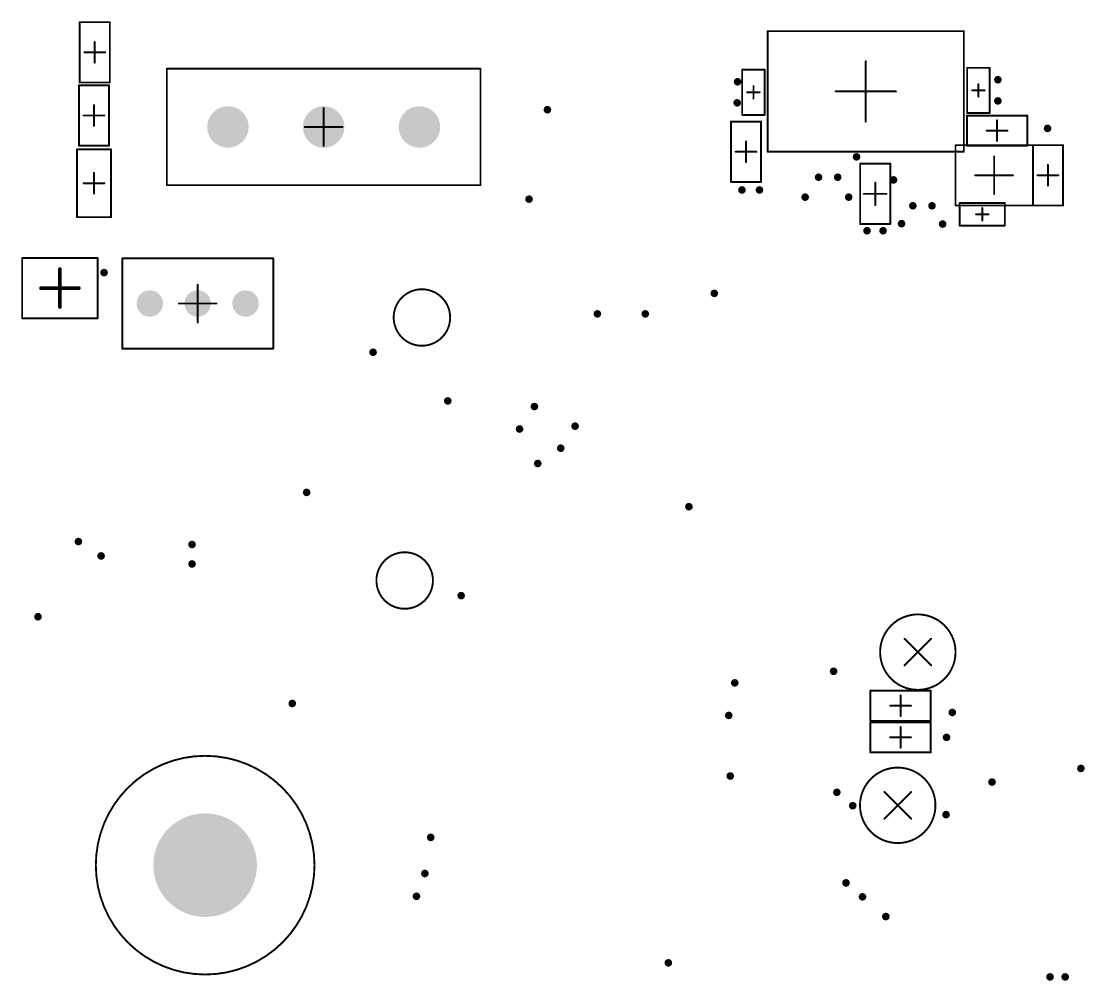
# Model space of a CAD drawing. Header units: inches. Extents: x -0.46 to 4.93, y -0.49 to 6.86.
# Drawn here: x 1.641 to 2.751, y 4.9 to 5.902 of the extents above; entities that cross this region are included whole.
import ezdxf

# ---------------------------------------------------------------- set-up
doc = ezdxf.new("R2010")
doc.units = ezdxf.units.IN
doc.header["$MEASUREMENT"] = 0
for name, color, linetype in [('Pad Holes', 156, 'Continuous'), ('Top Courtyard', 56, 'Continuous'), ('Via Holes', 16, 'Continuous')]:
    doc.layers.add(name, color=color, linetype=linetype)

# ---------------------------------------------------------------- blocks, each defined once
blk = doc.blocks.new('TP_1___2')
at = {"layer": 'Top Courtyard'}
for points in [[(0.0295, 0, 0.00197, 0.00197, 1), (-0.0295, 0, 0.00197, 0.00197, 1)], [(-0.03, 0, 0.000984, 0.000984, 1), (-0.029, 0, 0.000984, 0.000984, 1)], [(0.029, 0, 0.000984, 0.000984, 1), (0.03, 0, 0.000984, 0.000984, 1)]]:
    blk.add_lwpolyline(points, format="xyseb", close=True, dxfattribs=at)
blk = doc.blocks.new('TP_1___3')
at = {"layer": 'Top Courtyard'}
for points in [[(0.0295, 0, 0.00197, 0.00197, 1), (-0.0295, 0, 0.00197, 0.00197, 1)], [(-0.03, 0, 0.000984, 0.000984, 1), (-0.029, 0, 0.000984, 0.000984, 1)], [(0.029, 0, 0.000984, 0.000984, 1), (0.03, 0, 0.000984, 0.000984, 1)]]:
    blk.add_lwpolyline(points, format="xyseb", close=True, dxfattribs=at)
blk = doc.blocks.new('GRPB031VWVN_RC_141')
at = {"layer": 'Pad Holes'}
h = blk.add_hatch(color=7, dxfattribs=at)
edge = h.paths.add_edge_path()
edge.add_arc((-0.05, 0), 0.0138, 0, 360)
h = blk.add_hatch(color=7, dxfattribs=at)
edge = h.paths.add_edge_path()
edge.add_arc((0, 0), 0.0138, 0, 360)
h = blk.add_hatch(color=7, dxfattribs=at)
edge = h.paths.add_edge_path()
edge.add_arc((0.05, 0), 0.0138, 0, 360)
at = {"layer": 'Top Courtyard'}
for points in [[(-0.0789, 0.0472, 0.00197, 0.00197, 0), (-0.0789, -0.0472, 0.00197, 0.00197, 0)], [(0.0787, 0.0472, 0.00197, 0.00197, 0), (-0.0789, 0.0472, 0.00197, 0.00197, 0)], [(0.0787, 0.0472, 0.00197, 0.00197, 0), (0.0787, -0.0472, 0.00197, 0.00197, 0)], [(0, 0.0197, 0.00197, 0.00197, 0), (0, -0.0197, 0.00197, 0.00197, 0)], [(0.0197, 0, 0.00197, 0.00197, 0), (-0.0197, 0, 0.00197, 0.00197, 0)], [(0.0787, -0.0472, 0.00197, 0.00197, 0), (-0.0789, -0.0472, 0.00197, 0.00197, 0)]]:
    blk.add_lwpolyline(points, format="xyseb", dxfattribs=at)
for points in [[(-0.0794, 0.0472, 0.000984, 0.000984, 1), (-0.0784, 0.0472, 0.000984, 0.000984, 1)], [(-0.0794, 0.0472, 0.000984, 0.000984, 1), (-0.0784, 0.0472, 0.000984, 0.000984, 1)], [(0.0782, 0.0472, 0.000984, 0.000984, 1), (0.0792, 0.0472, 0.000984, 0.000984, 1)], [(0.0782, 0.0472, 0.000984, 0.000984, 1), (0.0792, 0.0472, 0.000984, 0.000984, 1)], [(-0.0005, 0.0197, 0.000984, 0.000984, 1), (0.0005, 0.0197, 0.000984, 0.000984, 1)], [(-0.0202, 0, 0.000984, 0.000984, 1), (-0.0192, 0, 0.000984, 0.000984, 1)], [(0.0192, 0, 0.000984, 0.000984, 1), (0.0202, 0, 0.000984, 0.000984, 1)], [(-0.0005, -0.0197, 0.000984, 0.000984, 1), (0.0005, -0.0197, 0.000984, 0.000984, 1)], [(-0.0794, -0.0472, 0.000984, 0.000984, 1), (-0.0784, -0.0472, 0.000984, 0.000984, 1)], [(-0.0794, -0.0472, 0.000984, 0.000984, 1), (-0.0784, -0.0472, 0.000984, 0.000984, 1)], [(0.0782, -0.0472, 0.000984, 0.000984, 1), (0.0792, -0.0472, 0.000984, 0.000984, 1)], [(0.0782, -0.0472, 0.000984, 0.000984, 1), (0.0792, -0.0472, 0.000984, 0.000984, 1)]]:
    blk.add_lwpolyline(points, format="xyseb", close=True, dxfattribs=at)
blk = doc.blocks.new('ONSC_SOT_723_3_631AA_01_C_V_145')
at = {"layer": 'Top Courtyard'}
for points in [[(0.0394, 0.0315, 0.00197, 0.00197, 0), (-0.0394, 0.0315, 0.00197, 0.00197, 0)], [(-0.0394, 0.0315, 0.00197, 0.00197, 0), (-0.0394, -0.0315, 0.00197, 0.00197, 0)], [(0.0394, 0.0315, 0.00197, 0.00197, 0), (0.0394, -0.0315, 0.00197, 0.00197, 0)], [(0, 0.0197, 0.00394, 0.00394, 0), (0, -0.0197, 0.00394, 0.00394, 0)], [(0.0197, 0, 0.00394, 0.00394, 0), (-0.0197, 0, 0.00394, 0.00394, 0)], [(0.0394, -0.0315, 0.00197, 0.00197, 0), (-0.0394, -0.0315, 0.00197, 0.00197, 0)]]:
    blk.add_lwpolyline(points, format="xyseb", dxfattribs=at)
for points in [[(-0.0399, 0.0315, 0.000984, 0.000984, 1), (-0.0389, 0.0315, 0.000984, 0.000984, 1)], [(-0.0399, 0.0315, 0.000984, 0.000984, 1), (-0.0389, 0.0315, 0.000984, 0.000984, 1)], [(0.0389, 0.0315, 0.000984, 0.000984, 1), (0.0399, 0.0315, 0.000984, 0.000984, 1)], [(0.0389, 0.0315, 0.000984, 0.000984, 1), (0.0399, 0.0315, 0.000984, 0.000984, 1)], [(-0.001, 0.0197, 0.00197, 0.00197, 1), (0.001, 0.0197, 0.00197, 0.00197, 1)], [(-0.0207, 0, 0.00197, 0.00197, 1), (-0.0187, 0, 0.00197, 0.00197, 1)], [(0.0187, 0, 0.00197, 0.00197, 1), (0.0207, 0, 0.00197, 0.00197, 1)], [(-0.001, -0.0197, 0.00197, 0.00197, 1), (0.001, -0.0197, 0.00197, 0.00197, 1)], [(-0.0399, -0.0315, 0.000984, 0.000984, 1), (-0.0389, -0.0315, 0.000984, 0.000984, 1)], [(-0.0399, -0.0315, 0.000984, 0.000984, 1), (-0.0389, -0.0315, 0.000984, 0.000984, 1)], [(0.0389, -0.0315, 0.000984, 0.000984, 1), (0.0399, -0.0315, 0.000984, 0.000984, 1)], [(0.0389, -0.0315, 0.000984, 0.000984, 1), (0.0399, -0.0315, 0.000984, 0.000984, 1)]]:
    blk.add_lwpolyline(points, format="xyseb", close=True, dxfattribs=at)
blk = doc.blocks.new('RESC0402_1005__L_169')
at = {"layer": 'Top Courtyard'}
for points in [[(-0.0315, -0.0157, 0.00197, 0.00197, 0), (-0.0315, 0.0157, 0.00197, 0.00197, 0)], [(0.0315, 0.0157, 0.00197, 0.00197, 0), (-0.0315, 0.0157, 0.00197, 0.00197, 0)], [(0, -0.0108, 0.00197, 0.00197, 0), (0, 0.0108, 0.00197, 0.00197, 0)], [(0.0315, -0.0157, 0.00197, 0.00197, 0), (0.0315, 0.0157, 0.00197, 0.00197, 0)], [(0.0108, 0, 0.00197, 0.00197, 0), (-0.0108, 0, 0.00197, 0.00197, 0)], [(-0.0315, -0.0157, 0.00197, 0.00197, 0), (0.0315, -0.0157, 0.00197, 0.00197, 0)]]:
    blk.add_lwpolyline(points, format="xyseb", dxfattribs=at)
for points in [[(-0.032, 0.0157, 0.000984, 0.000984, 1), (-0.031, 0.0157, 0.000984, 0.000984, 1)], [(-0.032, 0.0157, 0.000984, 0.000984, 1), (-0.031, 0.0157, 0.000984, 0.000984, 1)], [(-0.0005, 0.0108, 0.000984, 0.000984, 1), (0.0005, 0.0108, 0.000984, 0.000984, 1)], [(0.031, 0.0157, 0.000984, 0.000984, 1), (0.032, 0.0157, 0.000984, 0.000984, 1)], [(0.031, 0.0157, 0.000984, 0.000984, 1), (0.032, 0.0157, 0.000984, 0.000984, 1)], [(-0.0113, 0, 0.000984, 0.000984, 1), (-0.0103, 0, 0.000984, 0.000984, 1)], [(0.0103, 0, 0.000984, 0.000984, 1), (0.0113, 0, 0.000984, 0.000984, 1)], [(-0.0005, -0.0108, 0.000984, 0.000984, 1), (0.0005, -0.0108, 0.000984, 0.000984, 1)], [(-0.032, -0.0157, 0.000984, 0.000984, 1), (-0.031, -0.0157, 0.000984, 0.000984, 1)], [(-0.032, -0.0157, 0.000984, 0.000984, 1), (-0.031, -0.0157, 0.000984, 0.000984, 1)], [(0.031, -0.0157, 0.000984, 0.000984, 1), (0.032, -0.0157, 0.000984, 0.000984, 1)], [(0.031, -0.0157, 0.000984, 0.000984, 1), (0.032, -0.0157, 0.000984, 0.000984, 1)]]:
    blk.add_lwpolyline(points, format="xyseb", close=True, dxfattribs=at)
blk = doc.blocks.new('RESC0402_1005__L_170')
at = {"layer": 'Top Courtyard'}
for points in [[(-0.0315, 0.0157, 0.00197, 0.00197, 0), (-0.0315, -0.0157, 0.00197, 0.00197, 0)], [(-0.0315, 0.0157, 0.00197, 0.00197, 0), (0.0315, 0.0157, 0.00197, 0.00197, 0)], [(0, 0.0108, 0.00197, 0.00197, 0), (0, -0.0108, 0.00197, 0.00197, 0)], [(0.0315, 0.0157, 0.00197, 0.00197, 0), (0.0315, -0.0157, 0.00197, 0.00197, 0)], [(-0.0108, 0, 0.00197, 0.00197, 0), (0.0108, 0, 0.00197, 0.00197, 0)], [(-0.0315, -0.0157, 0.00197, 0.00197, 0), (0.0315, -0.0157, 0.00197, 0.00197, 0)]]:
    blk.add_lwpolyline(points, format="xyseb", dxfattribs=at)
for points in [[(-0.032, 0.0157, 0.000984, 0.000984, 1), (-0.031, 0.0157, 0.000984, 0.000984, 1)], [(-0.032, 0.0157, 0.000984, 0.000984, 1), (-0.031, 0.0157, 0.000984, 0.000984, 1)], [(-0.0005, 0.0108, 0.000984, 0.000984, 1), (0.0005, 0.0108, 0.000984, 0.000984, 1)], [(0.031, 0.0157, 0.000984, 0.000984, 1), (0.032, 0.0157, 0.000984, 0.000984, 1)], [(0.031, 0.0157, 0.000984, 0.000984, 1), (0.032, 0.0157, 0.000984, 0.000984, 1)], [(-0.0113, 0, 0.000984, 0.000984, 1), (-0.0103, 0, 0.000984, 0.000984, 1)], [(0.0103, 0, 0.000984, 0.000984, 1), (0.0113, 0, 0.000984, 0.000984, 1)], [(-0.0005, -0.0108, 0.000984, 0.000984, 1), (0.0005, -0.0108, 0.000984, 0.000984, 1)], [(-0.032, -0.0157, 0.000984, 0.000984, 1), (-0.031, -0.0157, 0.000984, 0.000984, 1)], [(-0.032, -0.0157, 0.000984, 0.000984, 1), (-0.031, -0.0157, 0.000984, 0.000984, 1)], [(0.031, -0.0157, 0.000984, 0.000984, 1), (0.032, -0.0157, 0.000984, 0.000984, 1)], [(0.031, -0.0157, 0.000984, 0.000984, 1), (0.032, -0.0157, 0.000984, 0.000984, 1)]]:
    blk.add_lwpolyline(points, format="xyseb", close=True, dxfattribs=at)
blk = doc.blocks.new('QTB_QBLP595_V_172')
at = {"layer": 'Top Courtyard'}
for points in [[(-0.0354, 0.0177, 0.00197, 0.00197, 0), (0.0354, 0.0177, 0.00197, 0.00197, 0)], [(-0.0354, 0.0177, 0.00197, 0.00197, 0), (-0.0354, -0.0177, 0.00197, 0.00197, 0)], [(0, 0.0108, 0.00197, 0.00197, 0), (0, -0.0108, 0.00197, 0.00197, 0)], [(0.0354, 0.0177, 0.00197, 0.00197, 0), (0.0354, -0.0177, 0.00197, 0.00197, 0)], [(-0.0108, 0, 0.00197, 0.00197, 0), (0.0108, 0, 0.00197, 0.00197, 0)], [(-0.0354, -0.0177, 0.00197, 0.00197, 0), (0.0354, -0.0177, 0.00197, 0.00197, 0)]]:
    blk.add_lwpolyline(points, format="xyseb", dxfattribs=at)
for points in [[(-0.0359, 0.0177, 0.000984, 0.000984, 1), (-0.0349, 0.0177, 0.000984, 0.000984, 1)], [(-0.0359, 0.0177, 0.000984, 0.000984, 1), (-0.0349, 0.0177, 0.000984, 0.000984, 1)], [(-0.0005, 0.0108, 0.000984, 0.000984, 1), (0.0005, 0.0108, 0.000984, 0.000984, 1)], [(0.0349, 0.0177, 0.000984, 0.000984, 1), (0.0359, 0.0177, 0.000984, 0.000984, 1)], [(0.0349, 0.0177, 0.000984, 0.000984, 1), (0.0359, 0.0177, 0.000984, 0.000984, 1)], [(-0.0113, 0, 0.000984, 0.000984, 1), (-0.0103, 0, 0.000984, 0.000984, 1)], [(0.0103, 0, 0.000984, 0.000984, 1), (0.0113, 0, 0.000984, 0.000984, 1)], [(-0.0005, -0.0108, 0.000984, 0.000984, 1), (0.0005, -0.0108, 0.000984, 0.000984, 1)], [(-0.0359, -0.0177, 0.000984, 0.000984, 1), (-0.0349, -0.0177, 0.000984, 0.000984, 1)], [(-0.0359, -0.0177, 0.000984, 0.000984, 1), (-0.0349, -0.0177, 0.000984, 0.000984, 1)], [(0.0349, -0.0177, 0.000984, 0.000984, 1), (0.0359, -0.0177, 0.000984, 0.000984, 1)], [(0.0349, -0.0177, 0.000984, 0.000984, 1), (0.0359, -0.0177, 0.000984, 0.000984, 1)]]:
    blk.add_lwpolyline(points, format="xyseb", close=True, dxfattribs=at)
blk = doc.blocks.new('RESC0402_1005__L_191')
at = {"layer": 'Top Courtyard'}
for points in [[(-0.0315, -0.0157, 0.00197, 0.00197, 0), (-0.0315, 0.0157, 0.00197, 0.00197, 0)], [(0.0315, 0.0157, 0.00197, 0.00197, 0), (-0.0315, 0.0157, 0.00197, 0.00197, 0)], [(0, -0.0108, 0.00197, 0.00197, 0), (0, 0.0108, 0.00197, 0.00197, 0)], [(0.0315, -0.0157, 0.00197, 0.00197, 0), (0.0315, 0.0157, 0.00197, 0.00197, 0)], [(0.0108, 0, 0.00197, 0.00197, 0), (-0.0108, 0, 0.00197, 0.00197, 0)], [(0.0315, -0.0157, 0.00197, 0.00197, 0), (-0.0315, -0.0157, 0.00197, 0.00197, 0)]]:
    blk.add_lwpolyline(points, format="xyseb", dxfattribs=at)
for points in [[(-0.032, 0.0157, 0.000984, 0.000984, 1), (-0.031, 0.0157, 0.000984, 0.000984, 1)], [(-0.032, 0.0157, 0.000984, 0.000984, 1), (-0.031, 0.0157, 0.000984, 0.000984, 1)], [(-0.0005, 0.0108, 0.000984, 0.000984, 1), (0.0005, 0.0108, 0.000984, 0.000984, 1)], [(0.031, 0.0157, 0.000984, 0.000984, 1), (0.032, 0.0157, 0.000984, 0.000984, 1)], [(0.031, 0.0157, 0.000984, 0.000984, 1), (0.032, 0.0157, 0.000984, 0.000984, 1)], [(-0.0113, 0, 0.000984, 0.000984, 1), (-0.0103, 0, 0.000984, 0.000984, 1)], [(0.0103, 0, 0.000984, 0.000984, 1), (0.0113, 0, 0.000984, 0.000984, 1)], [(-0.0005, -0.0108, 0.000984, 0.000984, 1), (0.0005, -0.0108, 0.000984, 0.000984, 1)], [(-0.032, -0.0157, 0.000984, 0.000984, 1), (-0.031, -0.0157, 0.000984, 0.000984, 1)], [(-0.032, -0.0157, 0.000984, 0.000984, 1), (-0.031, -0.0157, 0.000984, 0.000984, 1)], [(0.031, -0.0157, 0.000984, 0.000984, 1), (0.032, -0.0157, 0.000984, 0.000984, 1)], [(0.031, -0.0157, 0.000984, 0.000984, 1), (0.032, -0.0157, 0.000984, 0.000984, 1)]]:
    blk.add_lwpolyline(points, format="xyseb", close=True, dxfattribs=at)
blk = doc.blocks.new('RESC0201_0603__L_192')
at = {"layer": 'Top Courtyard'}
for points in [[(-0.0236, -0.0118, 0.00197, 0.00197, 0), (-0.0236, 0.0118, 0.00197, 0.00197, 0)], [(-0.0236, 0.0118, 0.00197, 0.00197, 0), (0.0236, 0.0118, 0.00197, 0.00197, 0)], [(0.0236, -0.0118, 0.00197, 0.00197, 0), (0.0236, 0.0118, 0.00197, 0.00197, 0)], [(-0.0065, 0, 0.00197, 0.00197, 0), (0.0065, 0, 0.00197, 0.00197, 0)], [(0, -0.0065, 0.00197, 0.00197, 0), (0, 0.0065, 0.00197, 0.00197, 0)], [(-0.0236, -0.0118, 0.00197, 0.00197, 0), (0.0236, -0.0118, 0.00197, 0.00197, 0)]]:
    blk.add_lwpolyline(points, format="xyseb", dxfattribs=at)
for points in [[(-0.0241, 0.0118, 0.000984, 0.000984, 1), (-0.0231, 0.0118, 0.000984, 0.000984, 1)], [(-0.0241, 0.0118, 0.000984, 0.000984, 1), (-0.0231, 0.0118, 0.000984, 0.000984, 1)], [(0.0231, 0.0118, 0.000984, 0.000984, 1), (0.0241, 0.0118, 0.000984, 0.000984, 1)], [(0.0231, 0.0118, 0.000984, 0.000984, 1), (0.0241, 0.0118, 0.000984, 0.000984, 1)], [(-0.007, 0, 0.000984, 0.000984, 1), (-0.006, 0, 0.000984, 0.000984, 1)], [(-0.0005, 0.0065, 0.000984, 0.000984, 1), (0.0005, 0.0065, 0.000984, 0.000984, 1)], [(0.006, 0, 0.000984, 0.000984, 1), (0.007, 0, 0.000984, 0.000984, 1)], [(-0.0241, -0.0118, 0.000984, 0.000984, 1), (-0.0231, -0.0118, 0.000984, 0.000984, 1)], [(-0.0241, -0.0118, 0.000984, 0.000984, 1), (-0.0231, -0.0118, 0.000984, 0.000984, 1)], [(-0.0005, -0.0065, 0.000984, 0.000984, 1), (0.0005, -0.0065, 0.000984, 0.000984, 1)], [(0.0231, -0.0118, 0.000984, 0.000984, 1), (0.0241, -0.0118, 0.000984, 0.000984, 1)], [(0.0231, -0.0118, 0.000984, 0.000984, 1), (0.0241, -0.0118, 0.000984, 0.000984, 1)]]:
    blk.add_lwpolyline(points, format="xyseb", close=True, dxfattribs=at)
blk = doc.blocks.new('SOTFL40P120X55_3N_193')
at = {"layer": 'Top Courtyard'}
for points in [[(0.0404, 0.0315, 0.00197, 0.00197, 0), (-0.0404, 0.0315, 0.00197, 0.00197, 0)], [(-0.0404, 0.0315, 0.00197, 0.00197, 0), (-0.0404, -0.0315, 0.00197, 0.00197, 0)], [(0.0404, 0.0315, 0.00197, 0.00197, 0), (0.0404, -0.0315, 0.00197, 0.00197, 0)], [(0, 0.0197, 0.00197, 0.00197, 0), (0, -0.0197, 0.00197, 0.00197, 0)], [(0.0197, 0, 0.00197, 0.00197, 0), (-0.0197, 0, 0.00197, 0.00197, 0)], [(0.0404, -0.0315, 0.00197, 0.00197, 0), (-0.0404, -0.0315, 0.00197, 0.00197, 0)]]:
    blk.add_lwpolyline(points, format="xyseb", dxfattribs=at)
for points in [[(-0.0408, 0.0315, 0.000984, 0.000984, 1), (-0.0399, 0.0315, 0.000984, 0.000984, 1)], [(-0.0408, 0.0315, 0.000984, 0.000984, 1), (-0.0399, 0.0315, 0.000984, 0.000984, 1)], [(0.0399, 0.0315, 0.000984, 0.000984, 1), (0.0408, 0.0315, 0.000984, 0.000984, 1)], [(0.0399, 0.0315, 0.000984, 0.000984, 1), (0.0408, 0.0315, 0.000984, 0.000984, 1)], [(-0.0005, 0.0197, 0.000984, 0.000984, 1), (0.0005, 0.0197, 0.000984, 0.000984, 1)], [(-0.0202, 0, 0.000984, 0.000984, 1), (-0.0192, 0, 0.000984, 0.000984, 1)], [(0.0192, 0, 0.000984, 0.000984, 1), (0.0202, 0, 0.000984, 0.000984, 1)], [(-0.0005, -0.0197, 0.000984, 0.000984, 1), (0.0005, -0.0197, 0.000984, 0.000984, 1)], [(-0.0408, -0.0315, 0.000984, 0.000984, 1), (-0.0399, -0.0315, 0.000984, 0.000984, 1)], [(-0.0408, -0.0315, 0.000984, 0.000984, 1), (-0.0399, -0.0315, 0.000984, 0.000984, 1)], [(0.0399, -0.0315, 0.000984, 0.000984, 1), (0.0408, -0.0315, 0.000984, 0.000984, 1)], [(0.0399, -0.0315, 0.000984, 0.000984, 1), (0.0408, -0.0315, 0.000984, 0.000984, 1)]]:
    blk.add_lwpolyline(points, format="xyseb", close=True, dxfattribs=at)
blk = doc.blocks.new('RESC0402_1005__L_219')
at = {"layer": 'Top Courtyard'}
for points in [[(0.0315, 0.0157, 0.00197, 0.00197, 0), (-0.0315, 0.0157, 0.00197, 0.00197, 0)], [(-0.0315, 0.0157, 0.00197, 0.00197, 0), (-0.0315, -0.0157, 0.00197, 0.00197, 0)], [(0, 0.0108, 0.00197, 0.00197, 0), (0, -0.0108, 0.00197, 0.00197, 0)], [(0.0315, 0.0157, 0.00197, 0.00197, 0), (0.0315, -0.0157, 0.00197, 0.00197, 0)], [(0.0108, 0, 0.00197, 0.00197, 0), (-0.0108, 0, 0.00197, 0.00197, 0)], [(0.0315, -0.0157, 0.00197, 0.00197, 0), (-0.0315, -0.0157, 0.00197, 0.00197, 0)]]:
    blk.add_lwpolyline(points, format="xyseb", dxfattribs=at)
for points in [[(-0.032, 0.0157, 0.000984, 0.000984, 1), (-0.031, 0.0157, 0.000984, 0.000984, 1)], [(-0.032, 0.0157, 0.000984, 0.000984, 1), (-0.031, 0.0157, 0.000984, 0.000984, 1)], [(-0.0005, 0.0108, 0.000984, 0.000984, 1), (0.0005, 0.0108, 0.000984, 0.000984, 1)], [(0.031, 0.0157, 0.000984, 0.000984, 1), (0.032, 0.0157, 0.000984, 0.000984, 1)], [(0.031, 0.0157, 0.000984, 0.000984, 1), (0.032, 0.0157, 0.000984, 0.000984, 1)], [(-0.0113, 0, 0.000984, 0.000984, 1), (-0.0103, 0, 0.000984, 0.000984, 1)], [(0.0103, 0, 0.000984, 0.000984, 1), (0.0113, 0, 0.000984, 0.000984, 1)], [(-0.0005, -0.0108, 0.000984, 0.000984, 1), (0.0005, -0.0108, 0.000984, 0.000984, 1)], [(-0.032, -0.0157, 0.000984, 0.000984, 1), (-0.031, -0.0157, 0.000984, 0.000984, 1)], [(-0.032, -0.0157, 0.000984, 0.000984, 1), (-0.031, -0.0157, 0.000984, 0.000984, 1)], [(0.031, -0.0157, 0.000984, 0.000984, 1), (0.032, -0.0157, 0.000984, 0.000984, 1)], [(0.031, -0.0157, 0.000984, 0.000984, 1), (0.032, -0.0157, 0.000984, 0.000984, 1)]]:
    blk.add_lwpolyline(points, format="xyseb", close=True, dxfattribs=at)
blk = doc.blocks.new('RESC0402_1005__L_220')
at = {"layer": 'Top Courtyard'}
for points in [[(0.0315, 0.0157, 0.00197, 0.00197, 0), (-0.0315, 0.0157, 0.00197, 0.00197, 0)], [(-0.0315, 0.0157, 0.00197, 0.00197, 0), (-0.0315, -0.0157, 0.00197, 0.00197, 0)], [(0, 0.0108, 0.00197, 0.00197, 0), (0, -0.0108, 0.00197, 0.00197, 0)], [(0.0315, 0.0157, 0.00197, 0.00197, 0), (0.0315, -0.0157, 0.00197, 0.00197, 0)], [(0.0108, 0, 0.00197, 0.00197, 0), (-0.0108, 0, 0.00197, 0.00197, 0)], [(0.0315, -0.0157, 0.00197, 0.00197, 0), (-0.0315, -0.0157, 0.00197, 0.00197, 0)]]:
    blk.add_lwpolyline(points, format="xyseb", dxfattribs=at)
for points in [[(-0.032, 0.0157, 0.000984, 0.000984, 1), (-0.031, 0.0157, 0.000984, 0.000984, 1)], [(-0.032, 0.0157, 0.000984, 0.000984, 1), (-0.031, 0.0157, 0.000984, 0.000984, 1)], [(-0.0005, 0.0108, 0.000984, 0.000984, 1), (0.0005, 0.0108, 0.000984, 0.000984, 1)], [(0.031, 0.0157, 0.000984, 0.000984, 1), (0.032, 0.0157, 0.000984, 0.000984, 1)], [(0.031, 0.0157, 0.000984, 0.000984, 1), (0.032, 0.0157, 0.000984, 0.000984, 1)], [(-0.0113, 0, 0.000984, 0.000984, 1), (-0.0103, 0, 0.000984, 0.000984, 1)], [(0.0103, 0, 0.000984, 0.000984, 1), (0.0113, 0, 0.000984, 0.000984, 1)], [(-0.0005, -0.0108, 0.000984, 0.000984, 1), (0.0005, -0.0108, 0.000984, 0.000984, 1)], [(-0.032, -0.0157, 0.000984, 0.000984, 1), (-0.031, -0.0157, 0.000984, 0.000984, 1)], [(-0.032, -0.0157, 0.000984, 0.000984, 1), (-0.031, -0.0157, 0.000984, 0.000984, 1)], [(0.031, -0.0157, 0.000984, 0.000984, 1), (0.032, -0.0157, 0.000984, 0.000984, 1)], [(0.031, -0.0157, 0.000984, 0.000984, 1), (0.032, -0.0157, 0.000984, 0.000984, 1)]]:
    blk.add_lwpolyline(points, format="xyseb", close=True, dxfattribs=at)
blk = doc.blocks.new('61300311121_223')
at = {"layer": 'Pad Holes'}
h = blk.add_hatch(color=7, dxfattribs=at)
edge = h.paths.add_edge_path()
edge.add_arc((0, 0), 0.0217, 0, 360)
h = blk.add_hatch(color=7, dxfattribs=at)
edge = h.paths.add_edge_path()
edge.add_arc((0.1, 0), 0.0217, 0, 360)
h = blk.add_hatch(color=7, dxfattribs=at)
edge = h.paths.add_edge_path()
edge.add_arc((0.2, 0), 0.0217, 0, 360)
at = {"layer": 'Top Courtyard'}
for points in [[(-0.0638, 0.0608, 0.00197, 0.00197, 0), (-0.0638, -0.0608, 0.00197, 0.00197, 0)], [(0.2638, 0.0608, 0.00197, 0.00197, 0), (-0.0638, 0.0608, 0.00197, 0.00197, 0)], [(0.2638, 0.0608, 0.00197, 0.00197, 0), (0.2638, -0.0608, 0.00197, 0.00197, 0)], [(0.1, 0.0197, 0.00197, 0.00197, 0), (0.1, -0.0197, 0.00197, 0.00197, 0)], [(0.1197, 0, 0.00197, 0.00197, 0), (0.0803, 0, 0.00197, 0.00197, 0)], [(0.2638, -0.0608, 0.00197, 0.00197, 0), (-0.0638, -0.0608, 0.00197, 0.00197, 0)]]:
    blk.add_lwpolyline(points, format="xyseb", dxfattribs=at)
for points in [[(-0.0643, 0.0608, 0.000984, 0.000984, 1), (-0.0633, 0.0608, 0.000984, 0.000984, 1)], [(-0.0643, 0.0608, 0.000984, 0.000984, 1), (-0.0633, 0.0608, 0.000984, 0.000984, 1)], [(0.2633, 0.0608, 0.000984, 0.000984, 1), (0.2643, 0.0608, 0.000984, 0.000984, 1)], [(0.2633, 0.0608, 0.000984, 0.000984, 1), (0.2643, 0.0608, 0.000984, 0.000984, 1)], [(0.0995, 0.0197, 0.000984, 0.000984, 1), (0.1005, 0.0197, 0.000984, 0.000984, 1)], [(0.0798, 0, 0.000984, 0.000984, 1), (0.0808, 0, 0.000984, 0.000984, 1)], [(0.1192, 0, 0.000984, 0.000984, 1), (0.1202, 0, 0.000984, 0.000984, 1)], [(0.0995, -0.0197, 0.000984, 0.000984, 1), (0.1005, -0.0197, 0.000984, 0.000984, 1)], [(-0.0643, -0.0608, 0.000984, 0.000984, 1), (-0.0633, -0.0608, 0.000984, 0.000984, 1)], [(-0.0643, -0.0608, 0.000984, 0.000984, 1), (-0.0633, -0.0608, 0.000984, 0.000984, 1)], [(0.2633, -0.0608, 0.000984, 0.000984, 1), (0.2643, -0.0608, 0.000984, 0.000984, 1)], [(0.2633, -0.0608, 0.000984, 0.000984, 1), (0.2643, -0.0608, 0.000984, 0.000984, 1)]]:
    blk.add_lwpolyline(points, format="xyseb", close=True, dxfattribs=at)
blk = doc.blocks.new('MOUNTING_HOLE_M2_5_384')
at = {"layer": 'Pad Holes'}
h = blk.add_hatch(color=7, dxfattribs=at)
edge = h.paths.add_edge_path()
edge.add_arc((0, 0), 0.0541, 0, 360)
at = {"layer": 'Top Courtyard'}
for points in [[(0.1142, 0, 0.00197, 0.00197, 1), (-0.1142, 0, 0.00197, 0.00197, 1)], [(-0.1147, 0, 0.000984, 0.000984, 1), (-0.1137, 0, 0.000984, 0.000984, 1)], [(0.1137, 0, 0.000984, 0.000984, 1), (0.1147, 0, 0.000984, 0.000984, 1)]]:
    blk.add_lwpolyline(points, format="xyseb", close=True, dxfattribs=at)
blk = doc.blocks.new('CBTL02043A_561')
at = {"layer": 'Top Courtyard'}
for points in [[(-0.063, 0.1024, 0.00197, 0.00197, 0), (-0.063, -0.1024, 0.00197, 0.00197, 0)], [(-0.063, 0.1024, 0.00197, 0.00197, 0), (0.063, 0.1024, 0.00197, 0.00197, 0)], [(0.063, 0.1024, 0.00197, 0.00197, 0), (0.063, -0.1024, 0.00197, 0.00197, 0)], [(0, 0.0315, 0.00197, 0.00197, 0), (0, 0, 0.00197, 0.00197, 0)], [(-0.0315, 0, 0.00197, 0.00197, 0), (0, 0, 0.00197, 0.00197, 0)], [(0, 0, 0.00197, 0.00197, 0), (0.0315, 0, 0.00197, 0.00197, 0)], [(0, 0, 0.00197, 0.00197, 0), (0, -0.0315, 0.00197, 0.00197, 0)], [(-0.063, -0.1024, 0.00197, 0.00197, 0), (0.063, -0.1024, 0.00197, 0.00197, 0)]]:
    blk.add_lwpolyline(points, format="xyseb", dxfattribs=at)
for points in [[(-0.0635, 0.1024, 0.000984, 0.000984, 1), (-0.0625, 0.1024, 0.000984, 0.000984, 1)], [(-0.0635, 0.1024, 0.000984, 0.000984, 1), (-0.0625, 0.1024, 0.000984, 0.000984, 1)], [(0.0625, 0.1024, 0.000984, 0.000984, 1), (0.0635, 0.1024, 0.000984, 0.000984, 1)], [(0.0625, 0.1024, 0.000984, 0.000984, 1), (0.0635, 0.1024, 0.000984, 0.000984, 1)], [(-0.0005, 0.0315, 0.000984, 0.000984, 1), (0.0005, 0.0315, 0.000984, 0.000984, 1)], [(-0.032, 0, 0.000984, 0.000984, 1), (-0.031, 0, 0.000984, 0.000984, 1)], [(-0.0005, 0, 0.000984, 0.000984, 1), (0.0005, 0, 0.000984, 0.000984, 1)], [(-0.0005, 0, 0.000984, 0.000984, 1), (0.0005, 0, 0.000984, 0.000984, 1)], [(-0.0005, 0, 0.000984, 0.000984, 1), (0.0005, 0, 0.000984, 0.000984, 1)], [(-0.0005, 0, 0.000984, 0.000984, 1), (0.0005, 0, 0.000984, 0.000984, 1)], [(0.031, 0, 0.000984, 0.000984, 1), (0.032, 0, 0.000984, 0.000984, 1)], [(-0.0005, -0.0315, 0.000984, 0.000984, 1), (0.0005, -0.0315, 0.000984, 0.000984, 1)], [(-0.0635, -0.1024, 0.000984, 0.000984, 1), (-0.0625, -0.1024, 0.000984, 0.000984, 1)], [(-0.0635, -0.1024, 0.000984, 0.000984, 1), (-0.0625, -0.1024, 0.000984, 0.000984, 1)], [(0.0625, -0.1024, 0.000984, 0.000984, 1), (0.0635, -0.1024, 0.000984, 0.000984, 1)], [(0.0625, -0.1024, 0.000984, 0.000984, 1), (0.0635, -0.1024, 0.000984, 0.000984, 1)]]:
    blk.add_lwpolyline(points, format="xyseb", close=True, dxfattribs=at)
blk = doc.blocks.new('TP100_200_NS_592')
at = {"layer": 'Top Courtyard'}
for points in [[(0.0394, 0, 0.00197, 0.00197, 1), (-0.0394, 0, 0.00197, 0.00197, 1)], [(-0.0005, 0.0197, 0.000984, 0.000984, 1), (0.0005, 0.0197, 0.000984, 0.000984, 1)], [(-0.0399, 0, 0.000984, 0.000984, 1), (-0.0389, 0, 0.000984, 0.000984, 1)], [(-0.0202, 0, 0.000984, 0.000984, 1), (-0.0192, 0, 0.000984, 0.000984, 1)], [(0.0192, 0, 0.000984, 0.000984, 1), (0.0202, 0, 0.000984, 0.000984, 1)], [(0.0389, 0, 0.000984, 0.000984, 1), (0.0399, 0, 0.000984, 0.000984, 1)], [(-0.0005, -0.0197, 0.000984, 0.000984, 1), (0.0005, -0.0197, 0.000984, 0.000984, 1)]]:
    blk.add_lwpolyline(points, format="xyseb", close=True, dxfattribs=at)
for points in [[(0, -0.0197, 0.00197, 0.00197, 0), (0, 0.0197, 0.00197, 0.00197, 0)], [(0.0197, 0, 0.00197, 0.00197, 0), (-0.0197, 0, 0.00197, 0.00197, 0)]]:
    blk.add_lwpolyline(points, format="xyseb", dxfattribs=at)
blk = doc.blocks.new('TP100_200_NS_593')
at = {"layer": 'Top Courtyard'}
for points in [[(0.0394, 0, 0.00197, 0.00197, 1), (-0.0394, 0, 0.00197, 0.00197, 1)], [(-0.0005, 0.0197, 0.000984, 0.000984, 1), (0.0005, 0.0197, 0.000984, 0.000984, 1)], [(-0.0399, 0, 0.000984, 0.000984, 1), (-0.0389, 0, 0.000984, 0.000984, 1)], [(-0.0202, 0, 0.000984, 0.000984, 1), (-0.0192, 0, 0.000984, 0.000984, 1)], [(0.0192, 0, 0.000984, 0.000984, 1), (0.0202, 0, 0.000984, 0.000984, 1)], [(0.0389, 0, 0.000984, 0.000984, 1), (0.0399, 0, 0.000984, 0.000984, 1)], [(-0.0005, -0.0197, 0.000984, 0.000984, 1), (0.0005, -0.0197, 0.000984, 0.000984, 1)]]:
    blk.add_lwpolyline(points, format="xyseb", close=True, dxfattribs=at)
for points in [[(0, -0.0197, 0.00197, 0.00197, 0), (0, 0.0197, 0.00197, 0.00197, 0)], [(0.0197, 0, 0.00197, 0.00197, 0), (-0.0197, 0, 0.00197, 0.00197, 0)]]:
    blk.add_lwpolyline(points, format="xyseb", dxfattribs=at)
blk = doc.blocks.new('RESC0402_1005__L_712')
at = {"layer": 'Top Courtyard'}
for points in [[(-0.0315, -0.0157, 0.00197, 0.00197, 0), (-0.0315, 0.0157, 0.00197, 0.00197, 0)], [(-0.0315, 0.0157, 0.00197, 0.00197, 0), (0.0315, 0.0157, 0.00197, 0.00197, 0)], [(0, -0.0108, 0.00197, 0.00197, 0), (0, 0.0108, 0.00197, 0.00197, 0)], [(0.0315, 0.0157, 0.00197, 0.00197, 0), (0.0315, -0.0157, 0.00197, 0.00197, 0)], [(-0.0108, 0, 0.00197, 0.00197, 0), (0.0108, 0, 0.00197, 0.00197, 0)], [(-0.0315, -0.0157, 0.00197, 0.00197, 0), (0.0315, -0.0157, 0.00197, 0.00197, 0)]]:
    blk.add_lwpolyline(points, format="xyseb", dxfattribs=at)
for points in [[(-0.032, 0.0157, 0.000984, 0.000984, 1), (-0.031, 0.0157, 0.000984, 0.000984, 1)], [(-0.032, 0.0157, 0.000984, 0.000984, 1), (-0.031, 0.0157, 0.000984, 0.000984, 1)], [(-0.0005, 0.0108, 0.000984, 0.000984, 1), (0.0005, 0.0108, 0.000984, 0.000984, 1)], [(0.031, 0.0157, 0.000984, 0.000984, 1), (0.032, 0.0157, 0.000984, 0.000984, 1)], [(0.031, 0.0157, 0.000984, 0.000984, 1), (0.032, 0.0157, 0.000984, 0.000984, 1)], [(-0.0113, 0, 0.000984, 0.000984, 1), (-0.0103, 0, 0.000984, 0.000984, 1)], [(0.0103, 0, 0.000984, 0.000984, 1), (0.0113, 0, 0.000984, 0.000984, 1)], [(-0.0005, -0.0108, 0.000984, 0.000984, 1), (0.0005, -0.0108, 0.000984, 0.000984, 1)], [(-0.032, -0.0157, 0.000984, 0.000984, 1), (-0.031, -0.0157, 0.000984, 0.000984, 1)], [(-0.032, -0.0157, 0.000984, 0.000984, 1), (-0.031, -0.0157, 0.000984, 0.000984, 1)], [(0.031, -0.0157, 0.000984, 0.000984, 1), (0.032, -0.0157, 0.000984, 0.000984, 1)], [(0.031, -0.0157, 0.000984, 0.000984, 1), (0.032, -0.0157, 0.000984, 0.000984, 1)]]:
    blk.add_lwpolyline(points, format="xyseb", close=True, dxfattribs=at)
blk = doc.blocks.new('RESC0402_1005__L_717')
at = {"layer": 'Top Courtyard'}
for points in [[(-0.0315, -0.0157, 0.00197, 0.00197, 0), (-0.0315, 0.0157, 0.00197, 0.00197, 0)], [(-0.0315, 0.0157, 0.00197, 0.00197, 0), (0.0315, 0.0157, 0.00197, 0.00197, 0)], [(0, -0.0108, 0.00197, 0.00197, 0), (0, 0.0108, 0.00197, 0.00197, 0)], [(0.0315, -0.0157, 0.00197, 0.00197, 0), (0.0315, 0.0157, 0.00197, 0.00197, 0)], [(0.0108, 0, 0.00197, 0.00197, 0), (-0.0108, 0, 0.00197, 0.00197, 0)], [(0.0315, -0.0157, 0.00197, 0.00197, 0), (-0.0315, -0.0157, 0.00197, 0.00197, 0)]]:
    blk.add_lwpolyline(points, format="xyseb", dxfattribs=at)
for points in [[(-0.032, 0.0157, 0.000984, 0.000984, 1), (-0.031, 0.0157, 0.000984, 0.000984, 1)], [(-0.032, 0.0157, 0.000984, 0.000984, 1), (-0.031, 0.0157, 0.000984, 0.000984, 1)], [(-0.0005, 0.0108, 0.000984, 0.000984, 1), (0.0005, 0.0108, 0.000984, 0.000984, 1)], [(0.031, 0.0157, 0.000984, 0.000984, 1), (0.032, 0.0157, 0.000984, 0.000984, 1)], [(0.031, 0.0157, 0.000984, 0.000984, 1), (0.032, 0.0157, 0.000984, 0.000984, 1)], [(-0.0113, 0, 0.000984, 0.000984, 1), (-0.0103, 0, 0.000984, 0.000984, 1)], [(0.0103, 0, 0.000984, 0.000984, 1), (0.0113, 0, 0.000984, 0.000984, 1)], [(-0.0005, -0.0108, 0.000984, 0.000984, 1), (0.0005, -0.0108, 0.000984, 0.000984, 1)], [(-0.032, -0.0157, 0.000984, 0.000984, 1), (-0.031, -0.0157, 0.000984, 0.000984, 1)], [(-0.032, -0.0157, 0.000984, 0.000984, 1), (-0.031, -0.0157, 0.000984, 0.000984, 1)], [(0.031, -0.0157, 0.000984, 0.000984, 1), (0.032, -0.0157, 0.000984, 0.000984, 1)], [(0.031, -0.0157, 0.000984, 0.000984, 1), (0.032, -0.0157, 0.000984, 0.000984, 1)]]:
    blk.add_lwpolyline(points, format="xyseb", close=True, dxfattribs=at)
blk = doc.blocks.new('CAPC0201_0603_33_L_908')
at = {"layer": 'Top Courtyard'}
for points in [[(0.0236, 0.0118, 0.00197, 0.00197, 0), (-0.0236, 0.0118, 0.00197, 0.00197, 0)], [(-0.0236, -0.0118, 0.00197, 0.00197, 0), (-0.0236, 0.0118, 0.00197, 0.00197, 0)], [(0.0236, -0.0118, 0.00197, 0.00197, 0), (0.0236, 0.0118, 0.00197, 0.00197, 0)], [(0.0065, 0, 0.00197, 0.00197, 0), (-0.0065, 0, 0.00197, 0.00197, 0)], [(0, -0.0065, 0.00197, 0.00197, 0), (0, 0.0065, 0.00197, 0.00197, 0)], [(0.0236, -0.0118, 0.00197, 0.00197, 0), (-0.0236, -0.0118, 0.00197, 0.00197, 0)]]:
    blk.add_lwpolyline(points, format="xyseb", dxfattribs=at)
for points in [[(-0.0241, 0.0118, 0.000984, 0.000984, 1), (-0.0231, 0.0118, 0.000984, 0.000984, 1)], [(-0.0241, 0.0118, 0.000984, 0.000984, 1), (-0.0231, 0.0118, 0.000984, 0.000984, 1)], [(0.0231, 0.0118, 0.000984, 0.000984, 1), (0.0241, 0.0118, 0.000984, 0.000984, 1)], [(0.0231, 0.0118, 0.000984, 0.000984, 1), (0.0241, 0.0118, 0.000984, 0.000984, 1)], [(-0.007, 0, 0.000984, 0.000984, 1), (-0.006, 0, 0.000984, 0.000984, 1)], [(-0.0005, 0.0065, 0.000984, 0.000984, 1), (0.0005, 0.0065, 0.000984, 0.000984, 1)], [(0.006, 0, 0.000984, 0.000984, 1), (0.007, 0, 0.000984, 0.000984, 1)], [(-0.0241, -0.0118, 0.000984, 0.000984, 1), (-0.0231, -0.0118, 0.000984, 0.000984, 1)], [(-0.0241, -0.0118, 0.000984, 0.000984, 1), (-0.0231, -0.0118, 0.000984, 0.000984, 1)], [(-0.0005, -0.0065, 0.000984, 0.000984, 1), (0.0005, -0.0065, 0.000984, 0.000984, 1)], [(0.0231, -0.0118, 0.000984, 0.000984, 1), (0.0241, -0.0118, 0.000984, 0.000984, 1)], [(0.0231, -0.0118, 0.000984, 0.000984, 1), (0.0241, -0.0118, 0.000984, 0.000984, 1)]]:
    blk.add_lwpolyline(points, format="xyseb", close=True, dxfattribs=at)
blk = doc.blocks.new('CAPC0201_0603_33_L_909')
at = {"layer": 'Top Courtyard'}
for points in [[(0.0236, 0.0118, 0.00197, 0.00197, 0), (-0.0236, 0.0118, 0.00197, 0.00197, 0)], [(-0.0236, -0.0118, 0.00197, 0.00197, 0), (-0.0236, 0.0118, 0.00197, 0.00197, 0)], [(0.0236, -0.0118, 0.00197, 0.00197, 0), (0.0236, 0.0118, 0.00197, 0.00197, 0)], [(0.0065, 0, 0.00197, 0.00197, 0), (-0.0065, 0, 0.00197, 0.00197, 0)], [(0, -0.0065, 0.00197, 0.00197, 0), (0, 0.0065, 0.00197, 0.00197, 0)], [(0.0236, -0.0118, 0.00197, 0.00197, 0), (-0.0236, -0.0118, 0.00197, 0.00197, 0)]]:
    blk.add_lwpolyline(points, format="xyseb", dxfattribs=at)
for points in [[(-0.0241, 0.0118, 0.000984, 0.000984, 1), (-0.0231, 0.0118, 0.000984, 0.000984, 1)], [(-0.0241, 0.0118, 0.000984, 0.000984, 1), (-0.0231, 0.0118, 0.000984, 0.000984, 1)], [(0.0231, 0.0118, 0.000984, 0.000984, 1), (0.0241, 0.0118, 0.000984, 0.000984, 1)], [(0.0231, 0.0118, 0.000984, 0.000984, 1), (0.0241, 0.0118, 0.000984, 0.000984, 1)], [(-0.007, 0, 0.000984, 0.000984, 1), (-0.006, 0, 0.000984, 0.000984, 1)], [(-0.0005, 0.0065, 0.000984, 0.000984, 1), (0.0005, 0.0065, 0.000984, 0.000984, 1)], [(0.006, 0, 0.000984, 0.000984, 1), (0.007, 0, 0.000984, 0.000984, 1)], [(-0.0241, -0.0118, 0.000984, 0.000984, 1), (-0.0231, -0.0118, 0.000984, 0.000984, 1)], [(-0.0241, -0.0118, 0.000984, 0.000984, 1), (-0.0231, -0.0118, 0.000984, 0.000984, 1)], [(-0.0005, -0.0065, 0.000984, 0.000984, 1), (0.0005, -0.0065, 0.000984, 0.000984, 1)], [(0.0231, -0.0118, 0.000984, 0.000984, 1), (0.0241, -0.0118, 0.000984, 0.000984, 1)], [(0.0231, -0.0118, 0.000984, 0.000984, 1), (0.0241, -0.0118, 0.000984, 0.000984, 1)]]:
    blk.add_lwpolyline(points, format="xyseb", close=True, dxfattribs=at)
blk = doc.blocks.new('CAPC0402_1005_70_L_910')
at = {"layer": 'Top Courtyard'}
for points in [[(-0.0315, 0.0157, 0.00197, 0.00197, 0), (-0.0315, -0.0157, 0.00197, 0.00197, 0)], [(0.0315, 0.0157, 0.00197, 0.00197, 0), (-0.0315, 0.0157, 0.00197, 0.00197, 0)], [(0, 0.0118, 0.00197, 0.00197, 0), (0, -0.0118, 0.00197, 0.00197, 0)], [(0.0315, 0.0157, 0.00197, 0.00197, 0), (0.0315, -0.0157, 0.00197, 0.00197, 0)], [(-0.0118, 0, 0.00197, 0.00197, 0), (0.0118, 0, 0.00197, 0.00197, 0)], [(-0.0315, -0.0157, 0.00197, 0.00197, 0), (0.0315, -0.0157, 0.00197, 0.00197, 0)]]:
    blk.add_lwpolyline(points, format="xyseb", dxfattribs=at)
for points in [[(-0.032, 0.0157, 0.000984, 0.000984, 1), (-0.031, 0.0157, 0.000984, 0.000984, 1)], [(-0.032, 0.0157, 0.000984, 0.000984, 1), (-0.031, 0.0157, 0.000984, 0.000984, 1)], [(-0.0005, 0.0118, 0.000984, 0.000984, 1), (0.0005, 0.0118, 0.000984, 0.000984, 1)], [(0.031, 0.0157, 0.000984, 0.000984, 1), (0.032, 0.0157, 0.000984, 0.000984, 1)], [(0.031, 0.0157, 0.000984, 0.000984, 1), (0.032, 0.0157, 0.000984, 0.000984, 1)], [(-0.0123, 0, 0.000984, 0.000984, 1), (-0.0113, 0, 0.000984, 0.000984, 1)], [(0.0113, 0, 0.000984, 0.000984, 1), (0.0123, 0, 0.000984, 0.000984, 1)], [(-0.0005, -0.0118, 0.000984, 0.000984, 1), (0.0005, -0.0118, 0.000984, 0.000984, 1)], [(-0.032, -0.0157, 0.000984, 0.000984, 1), (-0.031, -0.0157, 0.000984, 0.000984, 1)], [(-0.032, -0.0157, 0.000984, 0.000984, 1), (-0.031, -0.0157, 0.000984, 0.000984, 1)], [(0.031, -0.0157, 0.000984, 0.000984, 1), (0.032, -0.0157, 0.000984, 0.000984, 1)], [(0.031, -0.0157, 0.000984, 0.000984, 1), (0.032, -0.0157, 0.000984, 0.000984, 1)]]:
    blk.add_lwpolyline(points, format="xyseb", close=True, dxfattribs=at)

msp = doc.modelspace()

# ---------------------------------------------------------------- hatches: boundary and pattern name
at = {"layer": 'Via Holes'}
h = msp.add_hatch(color=7, dxfattribs=at)
edge = h.paths.add_edge_path()
edge.add_arc((2.6606, 5.8408), 0.004, 0, 360)
h = msp.add_hatch(color=7, dxfattribs=at)
edge = h.paths.add_edge_path()
edge.add_arc((2.3887, 5.8387), 0.004, 0, 360)
h = msp.add_hatch(color=7, dxfattribs=at)
edge = h.paths.add_edge_path()
edge.add_arc((2.3883, 5.8167), 0.004, 0, 360)
h = msp.add_hatch(color=7, dxfattribs=at)
edge = h.paths.add_edge_path()
edge.add_arc((2.6606, 5.8187), 0.004, 0, 360)
h = msp.add_hatch(color=7, dxfattribs=at)
edge = h.paths.add_edge_path()
edge.add_arc((2.1901, 5.8095), 0.004, 0, 360)
h = msp.add_hatch(color=7, dxfattribs=at)
edge = h.paths.add_edge_path()
edge.add_arc((2.7125, 5.79), 0.004, 0, 360)
h = msp.add_hatch(color=7, dxfattribs=at)
edge = h.paths.add_edge_path()
edge.add_arc((2.513, 5.7603), 0.004, 0, 360)
h = msp.add_hatch(color=7, dxfattribs=at)
edge = h.paths.add_edge_path()
edge.add_arc((2.4733, 5.739), 0.004, 0, 360)
h = msp.add_hatch(color=7, dxfattribs=at)
edge = h.paths.add_edge_path()
edge.add_arc((2.4933, 5.739), 0.004, 0, 360)
h = msp.add_hatch(color=7, dxfattribs=at)
edge = h.paths.add_edge_path()
edge.add_arc((2.5516, 5.7362), 0.004, 0, 360)
h = msp.add_hatch(color=7, dxfattribs=at)
edge = h.paths.add_edge_path()
edge.add_arc((2.3933, 5.7257), 0.004, 0, 360)
h = msp.add_hatch(color=7, dxfattribs=at)
edge = h.paths.add_edge_path()
edge.add_arc((2.4116, 5.7257), 0.004, 0, 360)
h = msp.add_hatch(color=7, dxfattribs=at)
edge = h.paths.add_edge_path()
edge.add_arc((2.4593, 5.7182), 0.004, 0, 360)
h = msp.add_hatch(color=7, dxfattribs=at)
edge = h.paths.add_edge_path()
edge.add_arc((2.5048, 5.7182), 0.004, 0, 360)
h = msp.add_hatch(color=7, dxfattribs=at)
edge = h.paths.add_edge_path()
edge.add_arc((2.1709, 5.7161), 0.004, 0, 360)
h = msp.add_hatch(color=7, dxfattribs=at)
edge = h.paths.add_edge_path()
edge.add_arc((2.5718, 5.7092), 0.004, 0, 360)
h = msp.add_hatch(color=7, dxfattribs=at)
edge = h.paths.add_edge_path()
edge.add_arc((2.5918, 5.7092), 0.004, 0, 360)
h = msp.add_hatch(color=7, dxfattribs=at)
edge = h.paths.add_edge_path()
edge.add_arc((2.56, 5.6905), 0.004, 0, 360)
h = msp.add_hatch(color=7, dxfattribs=at)
edge = h.paths.add_edge_path()
edge.add_arc((2.6029, 5.6901), 0.004, 0, 360)
h = msp.add_hatch(color=7, dxfattribs=at)
edge = h.paths.add_edge_path()
edge.add_arc((2.5239, 5.6831), 0.004, 0, 360)
h = msp.add_hatch(color=7, dxfattribs=at)
edge = h.paths.add_edge_path()
edge.add_arc((2.5407, 5.6831), 0.004, 0, 360)
h = msp.add_hatch(color=7, dxfattribs=at)
edge = h.paths.add_edge_path()
edge.add_arc((1.727, 5.6394), 0.004, 0, 360)
h = msp.add_hatch(color=7, dxfattribs=at)
edge = h.paths.add_edge_path()
edge.add_arc((2.3644, 5.6177), 0.004, 0, 360)
h = msp.add_hatch(color=7, dxfattribs=at)
edge = h.paths.add_edge_path()
edge.add_arc((2.2423, 5.5963), 0.004, 0, 360)
h = msp.add_hatch(color=7, dxfattribs=at)
edge = h.paths.add_edge_path()
edge.add_arc((2.2923, 5.5963), 0.004, 0, 360)
h = msp.add_hatch(color=7, dxfattribs=at)
edge = h.paths.add_edge_path()
edge.add_arc((2.008, 5.5562), 0.004, 0, 360)
h = msp.add_hatch(color=7, dxfattribs=at)
edge = h.paths.add_edge_path()
edge.add_arc((2.086, 5.5054), 0.004, 0, 360)
h = msp.add_hatch(color=7, dxfattribs=at)
edge = h.paths.add_edge_path()
edge.add_arc((2.1765, 5.4995), 0.004, 0, 360)
h = msp.add_hatch(color=7, dxfattribs=at)
edge = h.paths.add_edge_path()
edge.add_arc((2.161, 5.476), 0.004, 0, 360)
h = msp.add_hatch(color=7, dxfattribs=at)
edge = h.paths.add_edge_path()
edge.add_arc((2.219, 5.479), 0.004, 0, 360)
h = msp.add_hatch(color=7, dxfattribs=at)
edge = h.paths.add_edge_path()
edge.add_arc((2.204, 5.456), 0.004, 0, 360)
h = msp.add_hatch(color=7, dxfattribs=at)
edge = h.paths.add_edge_path()
edge.add_arc((2.18, 5.44), 0.004, 0, 360)
h = msp.add_hatch(color=7, dxfattribs=at)
edge = h.paths.add_edge_path()
edge.add_arc((1.9386, 5.4098), 0.004, 0, 360)
h = msp.add_hatch(color=7, dxfattribs=at)
edge = h.paths.add_edge_path()
edge.add_arc((2.3379, 5.3949), 0.004, 0, 360)
h = msp.add_hatch(color=7, dxfattribs=at)
edge = h.paths.add_edge_path()
edge.add_arc((1.7002, 5.3585), 0.004, 0, 360)
h = msp.add_hatch(color=7, dxfattribs=at)
edge = h.paths.add_edge_path()
edge.add_arc((1.8189, 5.3554), 0.004, 0, 360)
h = msp.add_hatch(color=7, dxfattribs=at)
edge = h.paths.add_edge_path()
edge.add_arc((1.7239, 5.3435), 0.004, 0, 360)
h = msp.add_hatch(color=7, dxfattribs=at)
edge = h.paths.add_edge_path()
edge.add_arc((1.8189, 5.3351), 0.004, 0, 360)
h = msp.add_hatch(color=7, dxfattribs=at)
edge = h.paths.add_edge_path()
edge.add_arc((2.1, 5.302), 0.004, 0, 360)
h = msp.add_hatch(color=7, dxfattribs=at)
edge = h.paths.add_edge_path()
edge.add_arc((1.658, 5.28), 0.004, 0, 360)
h = msp.add_hatch(color=7, dxfattribs=at)
edge = h.paths.add_edge_path()
edge.add_arc((2.489, 5.223), 0.004, 0, 360)
h = msp.add_hatch(color=7, dxfattribs=at)
edge = h.paths.add_edge_path()
edge.add_arc((2.3858, 5.2109), 0.004, 0, 360)
h = msp.add_hatch(color=7, dxfattribs=at)
edge = h.paths.add_edge_path()
edge.add_arc((1.9236, 5.1894), 0.004, 0, 360)
h = msp.add_hatch(color=7, dxfattribs=at)
edge = h.paths.add_edge_path()
edge.add_arc((2.3795, 5.1769), 0.004, 0, 360)
h = msp.add_hatch(color=7, dxfattribs=at)
edge = h.paths.add_edge_path()
edge.add_arc((2.613, 5.18), 0.004, 0, 360)
h = msp.add_hatch(color=7, dxfattribs=at)
edge = h.paths.add_edge_path()
edge.add_arc((2.607, 5.154), 0.004, 0, 360)
h = msp.add_hatch(color=7, dxfattribs=at)
edge = h.paths.add_edge_path()
edge.add_arc((2.7473, 5.1215), 0.004, 0, 360)
h = msp.add_hatch(color=7, dxfattribs=at)
edge = h.paths.add_edge_path()
edge.add_arc((2.3811, 5.1136), 0.004, 0, 360)
h = msp.add_hatch(color=7, dxfattribs=at)
edge = h.paths.add_edge_path()
edge.add_arc((2.6545, 5.1073), 0.004, 0, 360)
h = msp.add_hatch(color=7, dxfattribs=at)
edge = h.paths.add_edge_path()
edge.add_arc((2.4924, 5.0966), 0.004, 0, 360)
h = msp.add_hatch(color=7, dxfattribs=at)
edge = h.paths.add_edge_path()
edge.add_arc((2.509, 5.0826), 0.004, 0, 360)
h = msp.add_hatch(color=7, dxfattribs=at)
edge = h.paths.add_edge_path()
edge.add_arc((2.6065, 5.0733), 0.004, 0, 360)
h = msp.add_hatch(color=7, dxfattribs=at)
edge = h.paths.add_edge_path()
edge.add_arc((2.0682, 5.0495), 0.004, 0, 360)
h = msp.add_hatch(color=7, dxfattribs=at)
edge = h.paths.add_edge_path()
edge.add_arc((2.0621, 5.0118), 0.004, 0, 360)
h = msp.add_hatch(color=7, dxfattribs=at)
edge = h.paths.add_edge_path()
edge.add_arc((2.502, 5.002), 0.004, 0, 360)
h = msp.add_hatch(color=7, dxfattribs=at)
edge = h.paths.add_edge_path()
edge.add_arc((2.0533, 4.988), 0.004, 0, 360)
h = msp.add_hatch(color=7, dxfattribs=at)
edge = h.paths.add_edge_path()
edge.add_arc((2.5192, 4.9874), 0.004, 0, 360)
h = msp.add_hatch(color=7, dxfattribs=at)
edge = h.paths.add_edge_path()
edge.add_arc((2.5436, 4.9668), 0.004, 0, 360)
h = msp.add_hatch(color=7, dxfattribs=at)
edge = h.paths.add_edge_path()
edge.add_arc((2.3164, 4.9185), 0.004, 0, 360)
h = msp.add_hatch(color=7, dxfattribs=at)
edge = h.paths.add_edge_path()
edge.add_arc((2.7151, 4.9038), 0.004, 0, 360)
h = msp.add_hatch(color=7, dxfattribs=at)
edge = h.paths.add_edge_path()
edge.add_arc((2.7309, 4.9038), 0.004, 0, 360)

# ---------------------------------------------------------------- block references
for name, p, rotation in [('RESC0402_1005__L_169', (1.7173, 5.8694), 270), ('CBTL02043A_561', (2.5226, 5.8286), 90), ('CAPC0201_0603_33_L_908', (2.6403, 5.8297), 270), ('61300311121_223', (2.0564, 5.7915), 180), ('CAPC0201_0603_33_L_909', (2.4053, 5.8277), 270), ('RESC0402_1005__L_170', (1.7165, 5.8035), 90), ('RESC0402_1005__L_717', (2.3976, 5.7656), 270), ('QTB_QBLP595_V_172', (1.7165, 5.7327), 90), ('SOTFL40P120X55_3N_193', (2.6567, 5.741), 180), ('RESC0402_1005__L_191', (2.7129, 5.741), 270), ('CAPC0402_1005_70_L_910', (2.5325, 5.7216), 90), ('ONSC_SOT_723_3_631AA_01_C_V_145', (1.6809, 5.6232), 180), ('GRPB031VWVN_RC_141', (1.8248, 5.6071), 180), ('TP_1___3', (2.059, 5.5925), 90), ('TP_1___2', (2.041, 5.3178), 90), ('TP100_200_NS_593', (2.577, 5.243), 225), ('RESC0402_1005__L_220', (2.559, 5.187), 180), ('RESC0402_1005__L_219', (2.559, 5.154), 180), ('TP100_200_NS_592', (2.556, 5.083), 225)]:
    msp.add_blockref(name, p, dxfattribs=dict(rotation=rotation))
for name, p in [('RESC0402_1005__L_712', (2.6598, 5.7877)), ('RESC0201_0603__L_192', (2.6443, 5.7003)), ('MOUNTING_HOLE_M2_5_384', (1.8326, 5.0205))]:
    msp.add_blockref(name, p)

doc.saveas('drawing.dxf')
